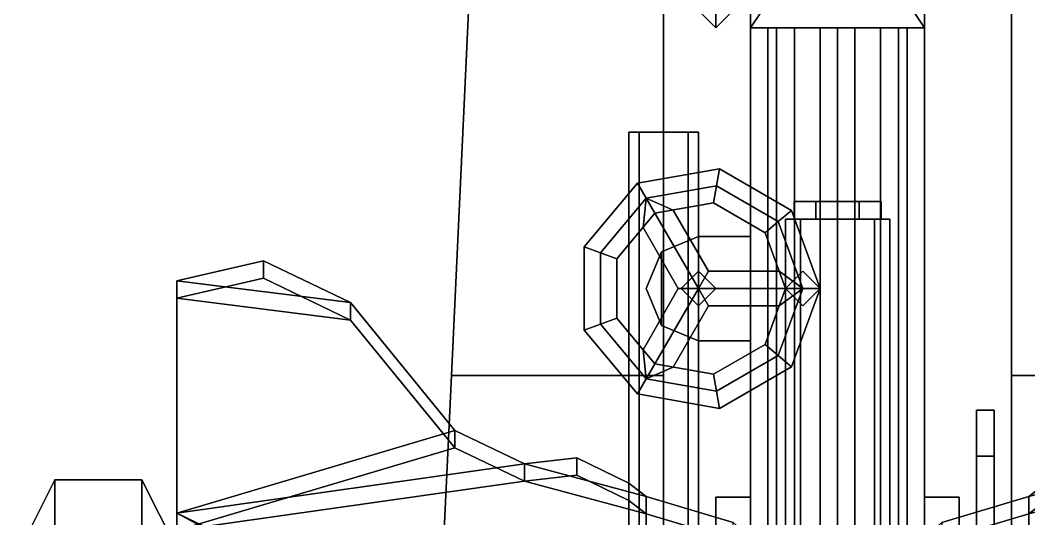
# Model space of a CAD drawing. Header units: millimetres. Extents: x -0.9 to 1, y -4.4 to 14.2.
# Drawn here: x -0.47 to 0.11, y 0.288 to 0.574 of the extents above; entities that cross this region are included whole.
import ezdxf

# ---------------------------------------------------------------- set-up
doc = ezdxf.new("R2010")
doc.units = ezdxf.units.MM
for name, color, linetype in [('gun', 1, 'Continuous'), ('sleeve', 5, 'Continuous'), ('trail', 6, 'Continuous'), ('turret', 2, 'Continuous'), ('wheels', 2, 'Continuous')]:
    doc.layers.add(name, color=color, linetype=linetype)

msp = doc.modelspace()

# ---------------------------------------------------------------- linework, layer by layer
at = {"layer": 'gun'}
for points in [[(0.05, 0.68, 0.55), (0.05, 0.57, 0.55), (-0.05, 0.57, 0.55), (-0.05, 0.68, 0.55)], [(-0.05, 0.68, 0.55), (-0.05, 0.57, 0.55), (-0.05, 0.57, 0.65), (-0.05, 0.66, 0.65)], [(0.05, 0.57, 0.65), (0.05, 0.57, 0.55), (0.05, 0.68, 0.55), (0.05, 0.66, 0.65)], [(-0.05, 0.66, 0.65), (-0.05, 0.57, 0.65), (-0.03, 0.6, 0.65), (-0.03, 0.66, 0.65)], [(0.03, 0.66, 0.65), (0.03, 0.6, 0.65), (0.05, 0.57, 0.65), (0.05, 0.66, 0.65)], [(-0.03, 0.6, 0.65), (-0.05, 0.57, 0.65), (0.05, 0.57, 0.65), (0.03, 0.6, 0.65)], [(-0.05, 0.57, 0.65), (-0.05, 0.57, 0.55), (0.05, 0.57, 0.55), (0.05, 0.57, 0.65)], [(-0.02475, 0.57, 0.63475), (-0.035, 0.57, 0.61), (-0.035, -0.06, 0.61), (-0.02475, -0.06, 0.63475)], [(-0.035, 0.57, 0.61), (-0.02475, 0.57, 0.58525), (-0.02475, -0.06, 0.58525), (-0.035, -0.06, 0.61)], [(0, 0.57, 0.645), (-0.02475, 0.57, 0.63475), (-0.02475, -0.06, 0.63475), (0, -0.06, 0.645)], [(-0.02475, 0.57, 0.58525), (0, 0.57, 0.575), (0, -0.06, 0.575), (-0.02475, -0.06, 0.58525)], [(0.02475, 0.57, 0.63475), (0, 0.57, 0.645), (0, -0.06, 0.645), (0.02475, -0.06, 0.63475)], [(0, 0.57, 0.575), (0.02475, 0.57, 0.58525), (0.02475, -0.06, 0.58525), (0, -0.06, 0.575)], [(0.035, 0.57, 0.61), (0.02475, 0.57, 0.63475), (0.02475, -0.06, 0.63475), (0.035, -0.06, 0.61)], [(0.02475, 0.57, 0.58525), (0.035, 0.57, 0.61), (0.035, -0.06, 0.61), (0.02475, -0.06, 0.58525)]]:
    msp.add_3dface(points, dxfattribs=at)
at = {"layer": 'sleeve'}
for points in [[(-0.07, 0.57, 0.52), (-0.08, 0.58, 0.52), (-0.08, 0.58586, 0.50586), (-0.07, 0.57879, 0.49879)], [(-0.07, 0.57879, 0.68121), (-0.08, 0.58586, 0.67414), (-0.08, 0.58, 0.66), (-0.07, 0.57, 0.66)], [(-0.06, 0.58, 0.52), (-0.07, 0.57, 0.52), (-0.07, 0.57879, 0.49879), (-0.06, 0.58586, 0.50586)], [(-0.06, 0.58586, 0.67414), (-0.07, 0.57879, 0.68121), (-0.07, 0.57, 0.66), (-0.06, 0.58, 0.66)], [(-0.08, 0.58, 0.52), (-0.07, 0.57, 0.52), (-0.07, 0.57, 0.66), (-0.08, 0.58, 0.66)], [(-0.07, 0.57, 0.52), (-0.06, 0.58, 0.52), (-0.06, 0.58, 0.66), (-0.07, 0.57, 0.66)], [(0.01, 0.57, 0.57), (0.05, 0.57, 0.5), (-0.05, 0.57, 0.5), (-0.01, 0.57, 0.57)], [(0.05, 0.57, 0.5), (0.05, -0.14, 0.5), (-0.05, -0.14, 0.5), (-0.05, 0.57, 0.5)], [(-0.04, 0.57, 0.59), (-0.01, 0.57, 0.57), (-0.05, 0.57, 0.5)], [(-0.05, 0.57, 0.5), (-0.05, -0.14, 0.5), (-0.05, -0.14, 0.5), (-0.05, 0.57, 0.5)], [(-0.05, 0.57, 0.62), (-0.05, -0.14, 0.62), (-0.04, -0.14, 0.62), (-0.04, 0.57, 0.62)], [(-0.04, 0.57, 0.62), (-0.04, 0.57, 0.59), (-0.05, 0.57, 0.5), (-0.05, 0.57, 0.62)], [(-0.05, 0.57, 0.5), (-0.05, -0.14, 0.5), (-0.05, -0.14, 0.62), (-0.05, 0.57, 0.62)], [(-0.04, -0.14, 0.59), (-0.01, -0.14, 0.57), (-0.01, 0.57, 0.57), (-0.04, 0.57, 0.59)], [(-0.04, -0.14, 0.62), (-0.04, -0.14, 0.59), (-0.04, 0.57, 0.59), (-0.04, 0.57, 0.62)], [(-0.01, 0.57, 0.57), (-0.01, -0.14, 0.57), (0.01, -0.14, 0.57), (0.01, 0.57, 0.57)], [(0.04, 0.57, 0.59), (0.01, 0.57, 0.57), (0.01, -0.14, 0.57), (0.04, -0.14, 0.59)], [(0.05, 0.57, 0.59), (0.05, 0.57, 0.5), (0.01, 0.57, 0.57), (0.04, 0.57, 0.59)], [(0.05, -0.14, 0.59), (0.05, 0.57, 0.59), (0.04, 0.57, 0.59), (0.04, -0.14, 0.59)], [(0.05, -0.14, 0.5), (0.05, 0.57, 0.5), (0.05, 0.57, 0.59), (0.05, -0.14, 0.59)], [(-0.115, 0.48062, 0.45), (-0.11, 0.47196, 0.46), (-0.06958, 0.47909, 0.46), (-0.06784, 0.48894, 0.45)], [(-0.11, 0.47196, 0.44), (-0.115, 0.48062, 0.45), (-0.06784, 0.48894, 0.45), (-0.06958, 0.47909, 0.44)], [(-0.06784, 0.48894, 0.45), (-0.06958, 0.47909, 0.46), (-0.03404, 0.45857, 0.46), (-0.02638, 0.465, 0.45)], [(-0.06958, 0.47909, 0.44), (-0.06784, 0.48894, 0.45), (-0.02638, 0.465, 0.45), (-0.03404, 0.45857, 0.44)], [(-0.14578, 0.44394, 0.45), (-0.13638, 0.44052, 0.46), (-0.11, 0.47196, 0.46), (-0.115, 0.48062, 0.45)], [(-0.13638, 0.44052, 0.44), (-0.14578, 0.44394, 0.45), (-0.115, 0.48062, 0.45), (-0.11, 0.47196, 0.44)], [(-0.11, 0.47196, 0.46), (-0.105, 0.4633, 0.45), (-0.07132, 0.46924, 0.45), (-0.06958, 0.47909, 0.46)], [(-0.105, 0.4633, 0.45), (-0.11, 0.47196, 0.44), (-0.06958, 0.47909, 0.44), (-0.07132, 0.46924, 0.45)], [(-0.06958, 0.47909, 0.46), (-0.07132, 0.46924, 0.45), (-0.0417, 0.45214, 0.45), (-0.03404, 0.45857, 0.46)], [(-0.07132, 0.46924, 0.45), (-0.06958, 0.47909, 0.44), (-0.03404, 0.45857, 0.44), (-0.0417, 0.45214, 0.45)], [(-0.13638, 0.44052, 0.46), (-0.12698, 0.4371, 0.45), (-0.105, 0.4633, 0.45), (-0.11, 0.47196, 0.46)], [(-0.12698, 0.4371, 0.45), (-0.13638, 0.44052, 0.44), (-0.11, 0.47196, 0.44), (-0.105, 0.4633, 0.45)], [(-0.11, 0.47196, 0.46), (-0.11184, 0.45515, 0.45), (-0.09155, 0.42, 0.45), (-0.08, 0.42, 0.46)], [(-0.11184, 0.45515, 0.45), (-0.11, 0.47196, 0.44), (-0.08, 0.42, 0.44), (-0.09155, 0.42, 0.45)], [(-0.09452, 0.46515, 0.45), (-0.11, 0.47196, 0.46), (-0.08, 0.42, 0.46), (-0.07423, 0.43, 0.45)], [(-0.11, 0.47196, 0.44), (-0.09452, 0.46515, 0.45), (-0.07423, 0.43, 0.45), (-0.08, 0.42, 0.44)], [(-0.0125, 0.47, 0.70165), (-0.025, 0.47, 0.68), (-0.025, 0.46, 0.68), (-0.0125, 0.46, 0.70165)], [(-0.025, 0.47, 0.68), (-0.0125, 0.47, 0.65835), (-0.0125, 0.46, 0.65835), (-0.025, 0.46, 0.68)], [(0.025, 0.47, 0.68), (-0.025, 0.47, 0.68), (-0.0125, 0.47, 0.70165), (0.0125, 0.47, 0.70165)], [(0.0125, 0.47, 0.65835), (-0.0125, 0.47, 0.65835), (-0.025, 0.47, 0.68), (0.025, 0.47, 0.68)], [(0.0125, 0.47, 0.70165), (-0.0125, 0.47, 0.70165), (-0.0125, 0.46, 0.70165), (0.0125, 0.46, 0.70165)], [(-0.0125, 0.47, 0.65835), (0.0125, 0.47, 0.65835), (0.0125, 0.46, 0.65835), (-0.0125, 0.46, 0.65835)], [(0.025, 0.47, 0.68), (0.0125, 0.47, 0.70165), (0.0125, 0.46, 0.70165), (0.025, 0.46, 0.68)], [(0.0125, 0.47, 0.65835), (0.025, 0.47, 0.68), (0.025, 0.46, 0.68), (0.0125, 0.46, 0.65835)], [(-0.02638, 0.465, 0.45), (-0.03404, 0.45857, 0.46), (-0.02, 0.42, 0.46), (-0.01, 0.42, 0.45)], [(-0.03404, 0.45857, 0.44), (-0.02638, 0.465, 0.45), (-0.01, 0.42, 0.45), (-0.02, 0.42, 0.44)], [(-0.03404, 0.45857, 0.46), (-0.0417, 0.45214, 0.45), (-0.03, 0.42, 0.45), (-0.02, 0.42, 0.46)], [(-0.0417, 0.45214, 0.45), (-0.03404, 0.45857, 0.44), (-0.02, 0.42, 0.44), (-0.03, 0.42, 0.45)], [(-0.02121, 0.46, 0.70121), (-0.03, 0.46, 0.68), (-0.03, 0.18, 0.68), (-0.02121, 0.18, 0.70121)], [(-0.03, 0.46, 0.68), (-0.02121, 0.46, 0.65879), (-0.02121, 0.18, 0.65879), (-0.03, 0.18, 0.68)], [(-0.0125, 0.46, 0.70165), (-0.025, 0.46, 0.68), (-0.03, 0.46, 0.68), (-0.02121, 0.46, 0.70121)], [(-0.025, 0.46, 0.68), (-0.0125, 0.46, 0.65835), (-0.02121, 0.46, 0.65879), (-0.03, 0.46, 0.68)], [(0, 0.46, 0.71), (-0.02121, 0.46, 0.70121), (-0.02121, 0.18, 0.70121), (0, 0.18, 0.71)], [(-0.02121, 0.46, 0.65879), (0, 0.46, 0.65), (0, 0.18, 0.65), (-0.02121, 0.18, 0.65879)], [(-0.0125, 0.46, 0.70165), (-0.02121, 0.46, 0.70121), (0, 0.46, 0.71)], [(-0.0125, 0.46, 0.65835), (0, 0.46, 0.65), (-0.02121, 0.46, 0.65879)], [(0.02121, 0.46, 0.70121), (0, 0.46, 0.71), (0, 0.18, 0.71), (0.02121, 0.18, 0.70121)], [(0, 0.46, 0.65), (0.02121, 0.46, 0.65879), (0.02121, 0.18, 0.65879), (0, 0.18, 0.65)], [(0.0125, 0.46, 0.70165), (0, 0.46, 0.71), (0.02121, 0.46, 0.70121)], [(0.0125, 0.46, 0.65835), (0.02121, 0.46, 0.65879), (0, 0.46, 0.65)], [(0.025, 0.46, 0.68), (0.0125, 0.46, 0.70165), (0.02121, 0.46, 0.70121), (0.03, 0.46, 0.68)], [(0.0125, 0.46, 0.65835), (0.025, 0.46, 0.68), (0.03, 0.46, 0.68), (0.02121, 0.46, 0.65879)], [(0.03, 0.46, 0.68), (0.02121, 0.46, 0.70121), (0.02121, 0.18, 0.70121), (0.03, 0.18, 0.68)], [(0.02121, 0.46, 0.65879), (0.03, 0.46, 0.68), (0.03, 0.18, 0.68), (0.02121, 0.18, 0.65879)], [(-0.08, 0.45, 0.51), (-0.10121, 0.44121, 0.51), (-0.10121, 0.44121, 0.62), (-0.08, 0.45, 0.62)], [(-0.08, 0.45, 0.62), (-0.10121, 0.44121, 0.62), (-0.10121, 0.39879, 0.62), (-0.08, 0.39, 0.62)], [(-0.05, 0.45, 0.51), (-0.08, 0.45, 0.51), (-0.08, 0.45, 0.62), (-0.05, 0.45, 0.62)], [(-0.05, 0.45, 0.62), (-0.08, 0.45, 0.62), (-0.08, 0.39, 0.62), (-0.05, 0.39, 0.62)], [(-0.14578, 0.39606, 0.45), (-0.13638, 0.39948, 0.46), (-0.13638, 0.44052, 0.46), (-0.14578, 0.44394, 0.45)], [(-0.13638, 0.39948, 0.44), (-0.14578, 0.39606, 0.45), (-0.14578, 0.44394, 0.45), (-0.13638, 0.44052, 0.44)], [(-0.10121, 0.44121, 0.51), (-0.11, 0.42, 0.51), (-0.11, 0.42, 0.62), (-0.10121, 0.44121, 0.62)], [(-0.10121, 0.44121, 0.62), (-0.11, 0.42, 0.62), (-0.11, 0.42, 0.62), (-0.10121, 0.39879, 0.62)], [(-0.13638, 0.39948, 0.46), (-0.12698, 0.4029, 0.45), (-0.12698, 0.4371, 0.45), (-0.13638, 0.44052, 0.46)], [(-0.12698, 0.4029, 0.45), (-0.13638, 0.39948, 0.44), (-0.13638, 0.44052, 0.44), (-0.12698, 0.4371, 0.45)], [(-0.08, 0.43, 0.44), (-0.09, 0.42, 0.44), (-0.09, 0.42, 0.51), (-0.08, 0.43, 0.51)], [(-0.02, 0.42, 0.46), (-0.03364, 0.43, 0.45), (-0.07423, 0.43, 0.45), (-0.08, 0.42, 0.46)], [(-0.03364, 0.43, 0.45), (-0.02, 0.42, 0.44), (-0.08, 0.42, 0.44), (-0.07423, 0.43, 0.45)], [(-0.07, 0.42, 0.44), (-0.08, 0.43, 0.44), (-0.08, 0.43, 0.51), (-0.07, 0.42, 0.51)], [(-0.02, 0.43, 0.41), (-0.03, 0.42, 0.41), (-0.03, 0.42, 0.45), (-0.02, 0.43, 0.45)], [(-0.01, 0.42, 0.41), (-0.02, 0.43, 0.41), (-0.02, 0.43, 0.45), (-0.01, 0.42, 0.45)], [(-0.11184, 0.38485, 0.45), (-0.11, 0.36804, 0.46), (-0.08, 0.42, 0.46), (-0.09155, 0.42, 0.45)], [(-0.11, 0.36804, 0.44), (-0.11184, 0.38485, 0.45), (-0.09155, 0.42, 0.45), (-0.08, 0.42, 0.44)], [(-0.11, 0.42, 0.51), (-0.10121, 0.39879, 0.51), (-0.10121, 0.39879, 0.62), (-0.11, 0.42, 0.62)], [(-0.11, 0.36804, 0.46), (-0.09452, 0.37485, 0.45), (-0.07423, 0.41, 0.45), (-0.08, 0.42, 0.46)], [(-0.09452, 0.37485, 0.45), (-0.11, 0.36804, 0.44), (-0.08, 0.42, 0.44), (-0.07423, 0.41, 0.45)], [(-0.09, 0.42, 0.44), (-0.08, 0.41, 0.44), (-0.08, 0.41, 0.51), (-0.09, 0.42, 0.51)], [(-0.03364, 0.41, 0.45), (-0.02, 0.42, 0.46), (-0.08, 0.42, 0.46), (-0.07423, 0.41, 0.45)], [(-0.02, 0.42, 0.44), (-0.03364, 0.41, 0.45), (-0.07423, 0.41, 0.45), (-0.08, 0.42, 0.44)], [(-0.08, 0.41, 0.44), (-0.07, 0.42, 0.44), (-0.07, 0.42, 0.51), (-0.08, 0.41, 0.51)], [(-0.02, 0.42, 0.46), (-0.03, 0.42, 0.45), (-0.0417, 0.38786, 0.45), (-0.03404, 0.38143, 0.46)], [(-0.03, 0.42, 0.45), (-0.02, 0.42, 0.44), (-0.03404, 0.38143, 0.44), (-0.0417, 0.38786, 0.45)], [(-0.01, 0.42, 0.45), (-0.02, 0.42, 0.46), (-0.03404, 0.38143, 0.46), (-0.02638, 0.375, 0.45)], [(-0.02, 0.42, 0.44), (-0.01, 0.42, 0.45), (-0.02638, 0.375, 0.45), (-0.03404, 0.38143, 0.44)], [(-0.03, 0.42, 0.41), (-0.02, 0.41, 0.41), (-0.02, 0.41, 0.45), (-0.03, 0.42, 0.45)], [(-0.02, 0.41, 0.41), (-0.01, 0.42, 0.41), (-0.01, 0.42, 0.45), (-0.02, 0.41, 0.45)], [(-0.11, 0.36804, 0.46), (-0.105, 0.3767, 0.45), (-0.12698, 0.4029, 0.45), (-0.13638, 0.39948, 0.46)], [(-0.105, 0.3767, 0.45), (-0.11, 0.36804, 0.44), (-0.13638, 0.39948, 0.44), (-0.12698, 0.4029, 0.45)], [(-0.115, 0.35938, 0.45), (-0.11, 0.36804, 0.46), (-0.13638, 0.39948, 0.46), (-0.14578, 0.39606, 0.45)], [(-0.11, 0.36804, 0.44), (-0.115, 0.35938, 0.45), (-0.14578, 0.39606, 0.45), (-0.13638, 0.39948, 0.44)], [(-0.10121, 0.39879, 0.51), (-0.08, 0.39, 0.51), (-0.08, 0.39, 0.62), (-0.10121, 0.39879, 0.62)], [(-0.08, 0.39, 0.51), (-0.05, 0.39, 0.51), (-0.05, 0.39, 0.62), (-0.08, 0.39, 0.62)], [(-0.03404, 0.38143, 0.46), (-0.0417, 0.38786, 0.45), (-0.07132, 0.37076, 0.45), (-0.06958, 0.36091, 0.46)], [(-0.0417, 0.38786, 0.45), (-0.03404, 0.38143, 0.44), (-0.06958, 0.36091, 0.44), (-0.07132, 0.37076, 0.45)], [(-0.02638, 0.375, 0.45), (-0.03404, 0.38143, 0.46), (-0.06958, 0.36091, 0.46), (-0.06784, 0.35106, 0.45)], [(-0.03404, 0.38143, 0.44), (-0.02638, 0.375, 0.45), (-0.06784, 0.35106, 0.45), (-0.06958, 0.36091, 0.44)], [(-0.06958, 0.36091, 0.46), (-0.07132, 0.37076, 0.45), (-0.105, 0.3767, 0.45), (-0.11, 0.36804, 0.46)], [(-0.07132, 0.37076, 0.45), (-0.06958, 0.36091, 0.44), (-0.11, 0.36804, 0.44), (-0.105, 0.3767, 0.45)], [(-0.06784, 0.35106, 0.45), (-0.06958, 0.36091, 0.46), (-0.11, 0.36804, 0.46), (-0.115, 0.35938, 0.45)], [(-0.06958, 0.36091, 0.44), (-0.06784, 0.35106, 0.45), (-0.115, 0.35938, 0.45), (-0.11, 0.36804, 0.44)], [(0.09, 0.32364, 0.62364), (0.09, 0.35, 0.56), (0.08, 0.35, 0.56), (0.08, 0.32364, 0.62364)], [(0.09, 0.35, 0.56), (0.09, 0.32364, 0.49636), (0.08, 0.32364, 0.49636), (0.08, 0.35, 0.56)], [(0.08, 0.26, 0.65), (0.08, 0.32364, 0.62364), (0.08, 0.35, 0.56), (0.08, 0.19636, 0.62364)], [(0.08, 0.19636, 0.62364), (0.08, 0.35, 0.56), (0.08, 0.32364, 0.49636), (0.08, 0.17, 0.56)], [(0.09, 0.27414, 0.57414), (0.09, 0.28, 0.56), (0.09, 0.35, 0.56), (0.09, 0.32364, 0.62364)], [(0.09, 0.28, 0.56), (0.09, 0.27414, 0.54586), (0.09, 0.32364, 0.49636), (0.09, 0.35, 0.56)], [(0.09, 0.26, 0.65), (0.09, 0.32364, 0.62364), (0.08, 0.32364, 0.62364), (0.08, 0.26, 0.65)], [(0.09, 0.32364, 0.49636), (0.09, 0.26, 0.47), (0.08, 0.26, 0.47), (0.08, 0.32364, 0.49636)], [(0.08, 0.17, 0.56), (0.08, 0.32364, 0.49636), (0.08, 0.26, 0.47), (0.08, 0.19636, 0.49636)], [(0.09, 0.26, 0.58), (0.09, 0.27414, 0.57414), (0.09, 0.32364, 0.62364), (0.09, 0.26, 0.65)], [(0.09, 0.27414, 0.54586), (0.09, 0.26, 0.54), (0.09, 0.26, 0.47), (0.09, 0.32364, 0.49636)]]:
    msp.add_3dface(points, dxfattribs=at)
at = {"layer": 'trail'}
for points in [[(-0.22207, 0.37, 0.21), (-0.1726, 1.43, 0.07), (-0.16, 1.7, -0.01), (-0.1726, 1.43, -0.01)], [(-0.1, 1.43, -0.01), (-0.1, 1.7, -0.01), (-0.1, 1.43, 0.07), (-0.1, 0.37, 0.21)], [(0.1, 1.43, -0.01), (0.1, 1.7, -0.01), (0.1, 1.43, 0.07), (0.1, 0.37, 0.21)], [(-0.22207, 0.37, 0.33), (-0.1, 0.37, 0.33), (-0.1, 1.43, 0.07), (-0.1726, 1.43, 0.07)], [(-0.1, 0.37, 0.21), (-0.22207, 0.37, 0.21), (-0.1726, 1.43, -0.01), (-0.1, 1.43, -0.01)], [(-0.22207, 0.37, 0.33), (-0.1726, 1.43, 0.07), (-0.1726, 1.43, 0.07), (-0.22207, 0.37, 0.21)], [(-0.1, 1.43, 0.07), (-0.1, 0.37, 0.33), (-0.1, 0.37, 0.21), (-0.1, 1.43, 0.07)], [(0.22207, 0.37, 0.33), (0.1, 0.37, 0.33), (0.1, 1.43, 0.07), (0.1726, 1.43, 0.07)], [(0.1, 1.43, 0.07), (0.1, 0.37, 0.33), (0.1, 0.37, 0.21), (0.1, 1.43, 0.07)], [(0.1, 0.37, 0.21), (0.22207, 0.37, 0.21), (0.1726, 1.43, -0.01), (0.1, 1.43, -0.01)], [(-0.1, 0.2, 0.24), (-0.23, 0.2, 0.24), (-0.22207, 0.37, 0.21), (-0.1, 0.37, 0.21)], [(-0.1, 0.37, 0.33), (-0.22207, 0.37, 0.33), (-0.23, 0.2, 0.35), (-0.1, 0.2, 0.35)], [(-0.23, 0.2, 0.35), (-0.22207, 0.37, 0.33), (-0.22207, 0.37, 0.21), (-0.23, 0.2, 0.24)], [(-0.1, 0.37, 0.33), (-0.1, 0.2, 0.35), (-0.1, 0.2, 0.24), (-0.1, 0.37, 0.21)], [(0.1, 0.37, 0.33), (0.1, 0.2, 0.35), (0.1, 0.2, 0.24), (0.1, 0.37, 0.21)], [(0.1, 0.2, 0.24), (0.23, 0.2, 0.24), (0.22207, 0.37, 0.21), (0.1, 0.37, 0.21)], [(0.1, 0.37, 0.33), (0.22207, 0.37, 0.33), (0.23, 0.2, 0.35), (0.1, 0.2, 0.35)]]:
    msp.add_3dface(points, dxfattribs=at)
at = {"layer": 'turret'}
for points in [[(-0.11414, 0.51, 0.76414), (-0.12, 0.51, 0.75), (-0.12, 0.04, 0.75), (-0.11414, 0.04, 0.76414)], [(-0.12, 0.51, 0.75), (-0.11414, 0.51, 0.73586), (-0.11414, 0.04, 0.73586), (-0.12, 0.04, 0.75)], [(-0.08586, 0.51, 0.76414), (-0.12, 0.51, 0.75), (-0.11414, 0.51, 0.76414), (-0.1, 0.51, 0.77)], [(-0.08, 0.51, 0.75), (-0.11414, 0.51, 0.73586), (-0.12, 0.51, 0.75), (-0.08586, 0.51, 0.76414)], [(-0.1, 0.51, 0.77), (-0.11414, 0.51, 0.76414), (-0.11414, 0.04, 0.76414), (-0.1, 0.04, 0.77)], [(-0.11414, 0.51, 0.73586), (-0.1, 0.51, 0.73), (-0.1, 0.04, 0.73), (-0.11414, 0.04, 0.73586)], [(-0.08586, 0.51, 0.73586), (-0.1, 0.51, 0.73), (-0.11414, 0.51, 0.73586), (-0.08, 0.51, 0.75)], [(-0.08586, 0.51, 0.76414), (-0.1, 0.51, 0.77), (-0.1, 0.04, 0.77), (-0.08586, 0.04, 0.76414)], [(-0.1, 0.51, 0.73), (-0.08586, 0.51, 0.73586), (-0.08586, 0.04, 0.73586), (-0.1, 0.04, 0.73)], [(-0.08, 0.51, 0.75), (-0.08586, 0.51, 0.76414), (-0.08586, 0.04, 0.76414), (-0.08, 0.04, 0.75)], [(-0.08586, 0.51, 0.73586), (-0.08, 0.51, 0.75), (-0.08, 0.04, 0.75), (-0.08586, 0.04, 0.73586)], [(-0.38, 0.4244, 0.93975), (-0.38, 0.4144, 0.93975), (-0.33, 0.42597, 0.95791), (-0.33, 0.43597, 0.95791)], [(-0.38, 0.4244, 0.93975), (-0.33, 0.43597, 0.95791), (-0.28, 0.41189, 0.95791)], [(-0.33, 0.43597, 0.95791), (-0.33, 0.42597, 0.95791), (-0.28, 0.40189, 0.95791), (-0.28, 0.41189, 0.95791)], [(-0.33, 0.42597, 0.95791), (-0.38, 0.4144, 0.93975), (-0.28, 0.40189, 0.95791), (-0.33, 0.42597, 0.95791)], [(-0.38, 0.29075, 0.87166), (-0.38, 0.28075, 0.87166), (-0.38, 0.4144, 0.93975), (-0.38, 0.4244, 0.93975)], [(-0.38, 0.4244, 0.93975), (-0.28, 0.41189, 0.95791), (-0.22, 0.33845, 0.93521), (-0.38, 0.29075, 0.87166)], [(-0.38, 0.4144, 0.93975), (-0.38, 0.28075, 0.87166), (-0.22, 0.32845, 0.93521), (-0.28, 0.40189, 0.95791)], [(-0.28, 0.41189, 0.95791), (-0.28, 0.40189, 0.95791), (-0.22, 0.32845, 0.93521), (-0.22, 0.33845, 0.93521)], [(-0.38, 0.29075, 0.87166), (-0.22, 0.33845, 0.93521), (-0.18, 0.31919, 0.93521), (-0.38, 0.29075, 0.87166)], [(-0.22, 0.33845, 0.93521), (-0.22, 0.32845, 0.93521), (-0.18, 0.30919, 0.93521), (-0.18, 0.31919, 0.93521)], [(-0.22, 0.32845, 0.93521), (-0.38, 0.28075, 0.87166), (-0.38, 0.28075, 0.87166), (-0.18, 0.30919, 0.93521)], [(-0.11, 0.30034, 0.94278), (-0.11, 0.16075, 0.87166), (-0.38, 0.29075, 0.87166), (-0.18, 0.31919, 0.93521)], [(-0.18, 0.31919, 0.93521), (-0.18, 0.30919, 0.93521), (-0.15, 0.31257, 0.94429), (-0.15, 0.32257, 0.94429)], [(-0.18, 0.31919, 0.93521), (-0.15, 0.32257, 0.94429), (-0.12, 0.30813, 0.94429), (-0.11, 0.30034, 0.94278)], [(-0.15, 0.32257, 0.94429), (-0.15, 0.31257, 0.94429), (-0.12, 0.29813, 0.94429), (-0.12, 0.30813, 0.94429)], [(0.11, 0.30034, 0.94278), (0.12, 0.30813, 0.94429), (0.15, 0.32257, 0.94429), (0.18, 0.31919, 0.93521)], [(0.11, 0.16075, 0.87166), (0.11, 0.30034, 0.94278), (0.18, 0.31919, 0.93521), (0.38, 0.29075, 0.87166)], [(-0.18, 0.30919, 0.93521), (-0.38, 0.28075, 0.87166), (-0.11, 0.15075, 0.87166), (-0.11, 0.29034, 0.94278)], [(-0.15, 0.31257, 0.94429), (-0.18, 0.30919, 0.93521), (-0.11, 0.29034, 0.94278), (-0.12, 0.29813, 0.94429)], [(-0.12, 0.30813, 0.94429), (-0.12, 0.29813, 0.94429), (-0.11, 0.29034, 0.94278), (-0.11, 0.30034, 0.94278)], [(0.12, 0.29813, 0.94429), (0.11, 0.29034, 0.94278), (0.18, 0.30919, 0.93521), (0.15, 0.31257, 0.94429)], [(0.18, 0.30919, 0.93521), (0.11, 0.29034, 0.94278), (0.11, 0.15075, 0.87166), (0.38, 0.28075, 0.87166)], [(0.11, 0.30034, 0.94278), (0.11, 0.29034, 0.94278), (0.12, 0.29813, 0.94429), (0.12, 0.30813, 0.94429)], [(-0.11, 0.30034, 0.94278), (-0.11, 0.29034, 0.94278), (-0.06, 0.27549, 0.93521), (-0.06, 0.28549, 0.93521)], [(-0.06, 0.28549, 0.93521), (-0.01, 0.24094, 0.91251), (-0.11, 0.16075, 0.87166), (-0.11, 0.30034, 0.94278)], [(-0.05, 0.3, 0.56), (-0.05, 0.21, 0.43), (-0.07, 0.21, 0.43), (-0.07, 0.3, 0.56)], [(-0.05, 0.28, 0.59), (-0.05, 0.3, 0.56), (-0.07, 0.3, 0.56), (-0.07, 0.28, 0.59)], [(-0.07, 0.21, 0.43), (-0.07, 0.07, 0.43), (-0.07, 0.22, 0.56), (-0.07, 0.3, 0.56)], [(-0.07, 0.3, 0.56), (-0.07, 0.22, 0.56), (-0.07, 0.24, 0.59), (-0.07, 0.28, 0.59)], [(-0.05, 0.22, 0.56), (-0.05, 0.07, 0.43), (-0.05, 0.21, 0.43), (-0.05, 0.3, 0.56)], [(-0.05, 0.24, 0.59), (-0.05, 0.22, 0.56), (-0.05, 0.3, 0.56), (-0.05, 0.28, 0.59)], [(0.11, 0.16075, 0.87166), (0.01, 0.24094, 0.91251), (0.06, 0.28549, 0.93521), (0.11, 0.30034, 0.94278)], [(0.05, 0.21, 0.43), (0.05, 0.07, 0.43), (0.05, 0.22, 0.56), (0.05, 0.3, 0.56)], [(0.07, 0.3, 0.56), (0.07, 0.21, 0.43), (0.05, 0.21, 0.43), (0.05, 0.3, 0.56)], [(0.05, 0.3, 0.56), (0.05, 0.22, 0.56), (0.05, 0.24, 0.59), (0.05, 0.28, 0.59)], [(0.07, 0.28, 0.59), (0.07, 0.3, 0.56), (0.05, 0.3, 0.56), (0.05, 0.28, 0.59)], [(0.06, 0.28549, 0.93521), (0.06, 0.27549, 0.93521), (0.11, 0.29034, 0.94278), (0.11, 0.30034, 0.94278)], [(0.07, 0.22, 0.56), (0.07, 0.07, 0.43), (0.07, 0.21, 0.43), (0.07, 0.3, 0.56)], [(0.07, 0.24, 0.59), (0.07, 0.22, 0.56), (0.07, 0.3, 0.56), (0.07, 0.28, 0.59)], [(-0.38, 0.26681, 0.80588), (-0.38, 0.25681, 0.80588), (-0.38, 0.28075, 0.87166), (-0.38, 0.29075, 0.87166)], [(-0.11, 0.16075, 0.87166), (-0.11, 0.14707, 0.83407), (-0.12, 0.15188, 0.83407), (-0.38, 0.29075, 0.87166)], [(-0.38, 0.29075, 0.87166), (-0.12, 0.15188, 0.83407), (-0.12, 0.15188, 0.83407), (-0.38, 0.26681, 0.80588)], [(-0.11, 0.29034, 0.94278), (-0.11, 0.15075, 0.87166), (-0.01, 0.23094, 0.91251), (-0.06, 0.27549, 0.93521)], [(0.06, 0.27549, 0.93521), (0.01, 0.23094, 0.91251), (0.11, 0.15075, 0.87166), (0.11, 0.29034, 0.94278)], [(0.38, 0.29075, 0.87166), (0.38, 0.26681, 0.80588), (0.29, 0.19953, 0.7401), (0.11, 0.16075, 0.87166)]]:
    msp.add_3dface(points, dxfattribs=at)
at = {"layer": 'wheels'}
for points in [[(-0.45, 0.2192, 0.5392), (-0.45, 0.31, 0.32), (-0.47, 0.27, 0.32), (-0.47, 0.19092, 0.51092)], [(-0.45, 0.31, 0.32), (-0.45, 0.2192, 0.1008), (-0.47, 0.19092, 0.12908), (-0.47, 0.27, 0.32)], [(-0.4, 0.2192, 0.5392), (-0.4, 0.31, 0.32), (-0.45, 0.31, 0.32), (-0.45, 0.2192, 0.5392)], [(-0.4, 0.31, 0.32), (-0.4, 0.2192, 0.1008), (-0.45, 0.2192, 0.1008), (-0.45, 0.31, 0.32)], [(-0.4, 0.2192, 0.1008), (-0.4, 0.31, 0.32), (-0.38, 0.27, 0.32), (-0.38, 0.19092, 0.12908)], [(-0.4, 0.31, 0.32), (-0.4, 0.2192, 0.5392), (-0.38, 0.19092, 0.51092), (-0.38, 0.27, 0.32)]]:
    msp.add_3dface(points, dxfattribs=at)

doc.saveas('drawing.dxf')
